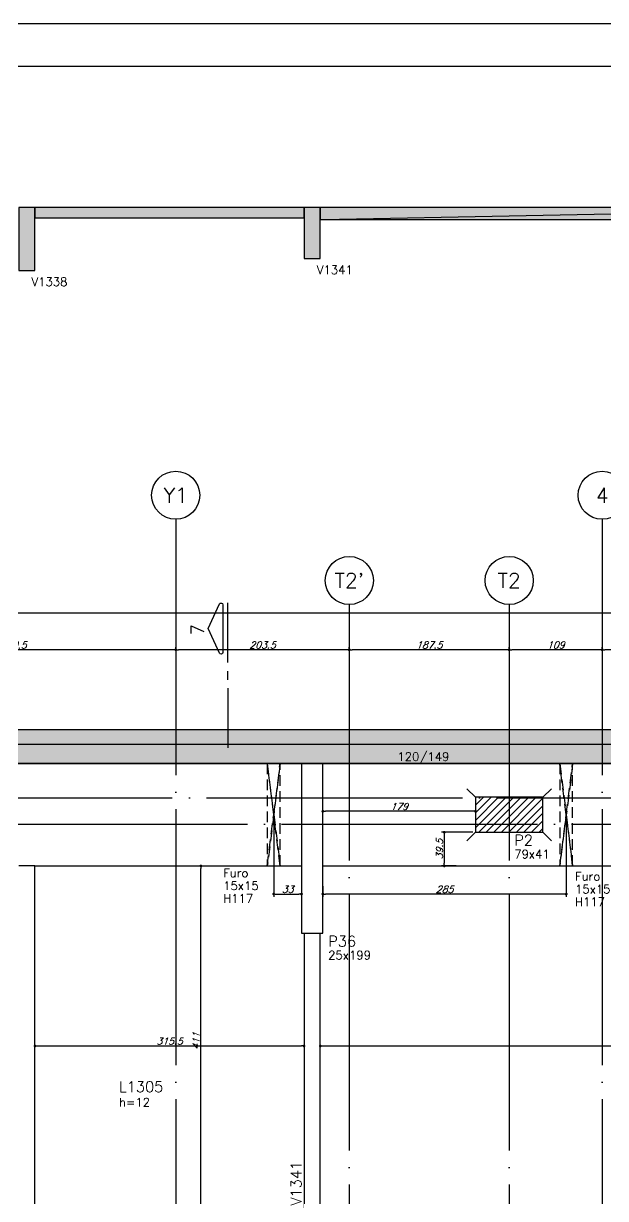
# Model space of a CAD drawing. Extents: x -5051 to 5519, y -2218 to 2282.
# Drawn here: x -888 to -206, y 904 to 2282 of the extents above; entities that cross this region are included whole.
import ezdxf
from ezdxf.enums import TextEntityAlignment as Align

# ---------------------------------------------------------------- set-up
doc = ezdxf.new("R2010")
doc.units = 0
doc.header["$LTSCALE"] = 50
doc.header["$MEASUREMENT"] = 0
doc.linetypes.add('EIXO', pattern=[6.8, 6, -0.4, 0, -0.4])
doc.linetypes.add('HIDDEN', pattern=[0.375, 0.25, -0.125])
doc.layers.get('0').update_dxf_attribs({"linetype": 'CONTINUOUS'})
doc.layers.get('DEFPOINTS').update_dxf_attribs({"linetype": 'CONTINUOUS'})
for name, color, linetype in [('71', 6, 'CONTINUOUS'), ('F-CORTE', 4, 'CONTINUOUS'), ('F-CORTE-INDICAÇÃO', 4, 'CONTINUOUS'), ('F-COTAS', 106, 'CONTINUOUS'), ('F-COTAS-FUROS VIGA', 50, 'CONTINUOUS'), ('F-DESNIVEL-8', 11, 'CONTINUOUS'), ('F-EIXO', 12, 'EIXO'), ('F-FURO-PAREDE', 2, 'HIDDEN'), ('F-FURO-PAREDE-TEXTOS', 2, 'CONTINUOUS'), ('F-LAJES', 3, 'CONTINUOUS'), ('F-LAJES-DIM', 2, 'CONTINUOUS'), ('F-LAJES-NOME', 4, 'CONTINUOUS'), ('F-MARGEM', 1, 'CONTINUOUS'), ('F-PILARES-DIM', 172, 'CONTINUOUS'), ('F-PILARES-HACH', 174, 'CONTINUOUS'), ('F-PILARES-M', 170, 'CONTINUOUS'), ('F-PILARES-N', 170, 'CONTINUOUS'), ('F-PILARES-NASCE', 4, 'CONTINUOUS'), ('F-PILARES-NOME', 170, 'CONTINUOUS'), ('F-SOLIDO-CORTE', 71, 'CONTINUOUS'), ('F-TEXTO', 6, 'CONTINUOUS'), ('F-TEXTO-YELLOW', 2, 'CONTINUOUS'), ('F-VIGAS', 3, 'CONTINUOUS'), ('F-VIGAS-DIM', 2, 'CONTINUOUS'), ('F-VIGAS-NOME', 4, 'CONTINUOUS')]:
    doc.layers.add(name, color=color, linetype=linetype)
doc.styles.add('CP-TEXT-INCL', font='simplex.shx', dxfattribs={"oblique": 20})
doc.styles.add('MCP', font='simplex.shx')
doc.styles.add('ROMANS', font='simplex.shx')
doc.dimstyles.new('CP-COTAS-50', dxfattribs={"dimscale": 0.64, "dimtxt": 12.5, "dimasz": 5, "dimexe": 5, "dimexo": 5, "dimgap": 2.5, "dimtad": 1, "dimdec": 1, "dimdsep": 46, "dimtxsty": 'CP-TEXT-INCL', "dimblk1": 'DOT', "dimblk2": 'DOT', "dimsah": 1, "dimcen": 9, "dimclrd": 256, "dimclre": 256, "dimclrt": 256, "dimadec": 0, "dimazin": 0, "dimtfac": 1, "dimtdec": 1, "dimtmove": 2, "dimatfit": 3, "dimldrblk": 'DOT', "dimfxl": 5, "dimtolj": 1, "dimarcsym": 0})

# ---------------------------------------------------------------- blocks, each defined once
blk = doc.blocks.new('*U3')
at = {"layer": 'F-EIXO'}
blk.add_line((0, 0), (7197, 0), dxfattribs=at)
at = {"layer": 'F-TEXTO', "style": 'ROMANS'}
blk.add_attdef('EIXO', text='', height=17.5, dxfattribs=at).set_placement((-28.2072, 0), align=Align.MIDDLE_CENTER)
blk = doc.blocks.new('*U4')
at = {"layer": 'F-EIXO'}
blk.add_line((0, 0), (7285, 0), dxfattribs=at)
at = {"layer": 'F-TEXTO', "style": 'ROMANS'}
blk.add_attdef('EIXO', text='', height=17.5, dxfattribs=at).set_placement((-28.2072, 0), align=Align.MIDDLE_CENTER)
blk = doc.blocks.new('*U6')
at = {"layer": 'F-EIXO'}
blk.add_line((0, 0), (0, -2495.8), dxfattribs=at)
at = {"layer": 'F-EIXO', "color": 2, "linetype": 'Continuous'}
blk.add_circle((0, 28.2), 28.2, dxfattribs=at)
at = {"layer": 'F-TEXTO', "style": 'ROMANS'}
blk.add_attdef('EIXO', text='', height=17.5, rotation=360, dxfattribs=at).set_placement((0, 28.2), align=Align.MIDDLE_CENTER)
blk = doc.blocks.new('*U215')
at = {"layer": 'F-EIXO'}
blk.add_line((0, 0), (0, -2395.8), dxfattribs=at)
at = {"layer": 'F-EIXO', "color": 2, "linetype": 'Continuous'}
blk.add_circle((0, 28.2), 28.2, dxfattribs=at)
at = {"layer": 'F-TEXTO', "style": 'ROMANS'}
blk.add_attdef('EIXO', text='', height=17.5, rotation=360, dxfattribs=at).set_placement((0, 28.2), align=Align.MIDDLE_CENTER)
blk = doc.blocks.new('*U203')
at = {"layer": 'F-EIXO'}
blk.add_line((0, 0), (0, -2495.8), dxfattribs=at)
at = {"layer": 'F-EIXO', "color": 2, "linetype": 'Continuous'}
blk.add_circle((0, 28.2), 28.2, dxfattribs=at)
at = {"layer": 'F-TEXTO', "style": 'ROMANS'}
blk.add_attdef('EIXO', text='', height=17.5, rotation=360, dxfattribs=at).set_placement((0, 28.2), align=Align.MIDDLE_CENTER)
blk = doc.blocks.new('*U16')
at = {"layer": 'F-CORTE-INDICAÇÃO'}
for p, q in [((70, 0), (0, 0)), ((80, 0), (90, 0)), ((100, 0), (170, 0))]:
    blk.add_line(p, q, dxfattribs=at)
blk.add_lwpolyline([(112, 6, -0.802585), (111.2, 9.8), (140, 23.3), (168.8, 9.8, -0.802585), (168, 6)], format="xyb", close=True, dxfattribs=at)
at = {"layer": 'F-CORTE-INDICAÇÃO', "style": 'ROMANS'}
blk.add_attdef('CORTE', text='', height=15, dxfattribs=at).set_placement((140, 35.8), align=Align.MIDDLE_CENTER)
at = {"layer": 'F-CORTE-INDICAÇÃO', "color": 2, "style": 'ROMANS'}
blk.add_attdef('FOLHA', text='', height=12, dxfattribs=at).set_placement((140, -10), align=Align.MIDDLE_CENTER)
blk = doc.blocks.new('_DOT')
at = {"color": 0, "linetype": 'ByBlock'}
blk.add_line((-0.5, 0), (-1, 0), dxfattribs=at)
at = {"color": 0, "linetype": 'ByBlock', "const_width": 0.5}
blk.add_lwpolyline([(-0.25, 0, 1), (0.25, 0, 1)], format="xyb", close=True, dxfattribs=at)
blk = doc.blocks.new('*D80')
at = {"layer": 'DEFPOINTS', "color": 0, "linetype": 'Continuous', "transparency": 16777216}
for p in [(-679.9, 1294.5), (-679.9, 1294.5), (-679.9, 883.5)]:
    blk.add_point(p, dxfattribs=at)
at = {"layer": 'F-COTAS', "linetype": 'Continuous', "lineweight": -2, "transparency": 16777216}
blk.add_line((-679.9, 886.7), (-679.9, 1291.3), dxfattribs=at)
at = {"layer": 'F-COTAS', "linetype": 'Continuous', "lineweight": -2, "transparency": 16777216, "xscale": 3.2, "yscale": 3.2, "zscale": 3.2}
for p, rotation in [((-679.9, 1294.5), 90), ((-679.9, 883.5), 270)]:
    blk.add_blockref('_DOT', p, dxfattribs=dict(at, rotation=rotation))
at = {"layer": 'F-COTAS', "linetype": 'Continuous', "transparency": 16777216, "insert": (-685.5, 1089), "char_height": 8, "attachment_point": 5, "rotation": 90, "style": 'CP-TEXT-INCL'}
blk.add_mtext('\\A1;411', dxfattribs=at)
blk = doc.blocks.new('*D153')
at = {"layer": 'DEFPOINTS', "color": 0, "linetype": 'Continuous', "transparency": 16777216}
for p in [(-874.5, 1083.3), (-559, 1083.3), (-559, 1083.3)]:
    blk.add_point(p, dxfattribs=at)
at = {"layer": 'F-COTAS', "linetype": 'Continuous', "lineweight": -2, "transparency": 16777216}
blk.add_line((-871.3, 1083.3), (-562.2, 1083.3), dxfattribs=at)
at = {"layer": 'F-COTAS', "linetype": 'Continuous', "lineweight": -2, "transparency": 16777216, "xscale": 3.2, "yscale": 3.2, "zscale": 3.2, "rotation": 180}
blk.add_blockref('_DOT', (-874.5, 1083.3), dxfattribs=at)
at = {"layer": 'F-COTAS', "linetype": 'Continuous', "lineweight": -2, "transparency": 16777216, "xscale": 3.2, "yscale": 3.2, "zscale": 3.2}
blk.add_blockref('_DOT', (-559, 1083.3), dxfattribs=at)
at = {"layer": 'F-COTAS', "linetype": 'Continuous', "transparency": 16777216, "insert": (-716.8, 1088.9), "char_height": 8, "attachment_point": 5, "style": 'CP-TEXT-INCL'}
blk.add_mtext('\\A1;315.5', dxfattribs=at)
blk = doc.blocks.new('*D154')
at = {"layer": 'DEFPOINTS', "color": 0, "linetype": 'Continuous', "transparency": 16777216}
for p in [(-540, 1083.3), (596, 1083.3), (596, 1083.3)]:
    blk.add_point(p, dxfattribs=at)
at = {"layer": 'F-COTAS', "linetype": 'Continuous', "lineweight": -2, "transparency": 16777216}
blk.add_line((-536.8, 1083.3), (592.8, 1083.3), dxfattribs=at)
at = {"layer": 'F-COTAS', "linetype": 'Continuous', "lineweight": -2, "transparency": 16777216, "xscale": 3.2, "yscale": 3.2, "zscale": 3.2, "rotation": 180}
blk.add_blockref('_DOT', (-540, 1083.3), dxfattribs=at)
at = {"layer": 'F-COTAS', "linetype": 'Continuous', "lineweight": -2, "transparency": 16777216, "xscale": 3.2, "yscale": 3.2, "zscale": 3.2}
blk.add_blockref('_DOT', (596, 1083.3), dxfattribs=at)
at = {"layer": 'F-COTAS', "linetype": 'Continuous', "transparency": 16777216, "insert": (28, 1088.9), "char_height": 8, "attachment_point": 5, "style": 'CP-TEXT-INCL'}
blk.add_mtext('\\A1;1136', dxfattribs=at)
blk = doc.blocks.new('*D179')
at = {"layer": 'DEFPOINTS', "color": 0, "linetype": 'Continuous', "transparency": 16777216}
for p in [(-358, 1334), (-394.6, 1294.5), (-377.6, 1294.5)]:
    blk.add_point(p, dxfattribs=at)
at = {"layer": 'F-COTAS', "linetype": 'Continuous', "lineweight": -2, "transparency": 16777216}
for p, q in [((-361.2, 1334), (-397.8, 1334)), ((-394.6, 1330.8), (-394.6, 1297.7)), ((-380.8, 1294.5), (-397.8, 1294.5))]:
    blk.add_line(p, q, dxfattribs=at)
at = {"layer": 'F-COTAS', "linetype": 'Continuous', "lineweight": -2, "transparency": 16777216, "xscale": 3.2, "yscale": 3.2, "zscale": 3.2}
for p, rotation in [((-394.6, 1334), 90), ((-394.6, 1294.5), 270)]:
    blk.add_blockref('_DOT', p, dxfattribs=dict(at, rotation=rotation))
at = {"layer": 'F-COTAS', "linetype": 'Continuous', "transparency": 16777216, "insert": (-400.2, 1314.2), "char_height": 8, "attachment_point": 5, "rotation": 90, "style": 'CP-TEXT-INCL'}
blk.add_mtext('\\A1;39.5', dxfattribs=at)
blk = doc.blocks.new('*D180')
at = {"layer": 'DEFPOINTS', "color": 0, "linetype": 'Continuous', "transparency": 16777216}
for p in [(-358, 1375), (-537, 1358.6), (-537, 1353.4)]:
    blk.add_point(p, dxfattribs=at)
at = {"layer": 'F-COTAS', "linetype": 'Continuous', "lineweight": -2, "transparency": 16777216}
for p, q in [((-358, 1371.8), (-358, 1355.4)), ((-537, 1356.6), (-537, 1361.8)), ((-361.2, 1358.6), (-533.8, 1358.6))]:
    blk.add_line(p, q, dxfattribs=at)
at = {"layer": 'F-COTAS', "linetype": 'Continuous', "lineweight": -2, "transparency": 16777216, "xscale": 3.2, "yscale": 3.2, "zscale": 3.2, "rotation": 180}
blk.add_blockref('_DOT', (-537, 1358.6), dxfattribs=at)
at = {"layer": 'F-COTAS', "linetype": 'Continuous', "lineweight": -2, "transparency": 16777216, "xscale": 3.2, "yscale": 3.2, "zscale": 3.2}
blk.add_blockref('_DOT', (-358, 1358.6), dxfattribs=at)
at = {"layer": 'F-COTAS', "linetype": 'Continuous', "transparency": 16777216, "insert": (-447.5, 1364.2), "char_height": 8, "attachment_point": 5, "style": 'CP-TEXT-INCL'}
blk.add_mtext('\\A1;179', dxfattribs=at)
blk = doc.blocks.new('A0-5L_900')
at = {"layer": 'F-MARGEM', "color": 2}
blk.add_lwpolyline([(0, 0), (0, 90), (211.4, 90), (211.4, 0)], close=True, dxfattribs=at)
at = {"layer": 'F-MARGEM', "color": 7}
blk.add_lwpolyline([(2.5, 89), (210.4, 89), (210.4, 1), (2.5, 1)], close=True, dxfattribs=at)
blk = doc.blocks.new('*D397')
at = {"layer": 'DEFPOINTS', "color": 0, "linetype": 'Continuous', "transparency": 16777216}
for p in [(-251.6, 1354.5), (-537, 1274), (-537, 1261.5)]:
    blk.add_point(p, dxfattribs=at)
at = {"layer": 'F-COTAS-FUROS VIGA', "linetype": 'Continuous', "lineweight": -2, "transparency": 16777216}
for p, q in [((-251.6, 1351.3), (-251.6, 1258.3)), ((-537, 1270.8), (-537, 1258.3)), ((-254.8, 1261.5), (-533.8, 1261.5))]:
    blk.add_line(p, q, dxfattribs=at)
at = {"layer": 'F-COTAS-FUROS VIGA', "linetype": 'Continuous', "lineweight": -2, "transparency": 16777216, "xscale": 3.2, "yscale": 3.2, "zscale": 3.2, "rotation": 180}
blk.add_blockref('_DOT', (-537, 1261.5), dxfattribs=at)
at = {"layer": 'F-COTAS-FUROS VIGA', "linetype": 'Continuous', "lineweight": -2, "transparency": 16777216, "xscale": 3.2, "yscale": 3.2, "zscale": 3.2}
blk.add_blockref('_DOT', (-251.6, 1261.5), dxfattribs=at)
at = {"layer": 'F-COTAS-FUROS VIGA', "linetype": 'Continuous', "transparency": 16777216, "insert": (-394.3, 1267.1), "char_height": 8, "attachment_point": 5, "style": 'CP-TEXT-INCL'}
blk.add_mtext('\\A1;285', dxfattribs=at)
blk = doc.blocks.new('*D398')
at = {"layer": 'DEFPOINTS', "color": 0, "linetype": 'Continuous', "transparency": 16777216}
for p in [(-594.6, 1354.5), (-562, 1270.4), (-562, 1261.5)]:
    blk.add_point(p, dxfattribs=at)
at = {"layer": 'F-COTAS-FUROS VIGA', "linetype": 'Continuous', "lineweight": -2, "transparency": 16777216}
for p, q in [((-594.6, 1351.3), (-594.6, 1258.3)), ((-591.4, 1261.5), (-565.2, 1261.5)), ((-562, 1267.2), (-562, 1258.3))]:
    blk.add_line(p, q, dxfattribs=at)
at = {"layer": 'F-COTAS-FUROS VIGA', "linetype": 'Continuous', "lineweight": -2, "transparency": 16777216, "xscale": 3.2, "yscale": 3.2, "zscale": 3.2, "rotation": 180}
blk.add_blockref('_DOT', (-594.6, 1261.5), dxfattribs=at)
at = {"layer": 'F-COTAS-FUROS VIGA', "linetype": 'Continuous', "lineweight": -2, "transparency": 16777216, "xscale": 3.2, "yscale": 3.2, "zscale": 3.2}
blk.add_blockref('_DOT', (-562, 1261.5), dxfattribs=at)
at = {"layer": 'F-COTAS-FUROS VIGA', "linetype": 'Continuous', "transparency": 16777216, "insert": (-578.3, 1267.1), "char_height": 8, "attachment_point": 5, "style": 'CP-TEXT-INCL'}
blk.add_mtext('\\A1;33', dxfattribs=at)
blk = doc.blocks.new('*D458')
at = {"layer": 'DEFPOINTS', "color": 0, "linetype": 'Continuous', "transparency": 16777216}
for p in [(3299.5, 1591.4), (-3549.5, 1454.5), (3299.5, 1437)]:
    blk.add_point(p, dxfattribs=at)
at = {"layer": 'F-COTAS', "linetype": 'Continuous', "lineweight": -2, "transparency": 16777216}
for p, q in [((-3549.5, 1457.7), (-3549.5, 1594.6)), ((-3546.3, 1591.4), (3296.3, 1591.4)), ((3299.5, 1440.2), (3299.5, 1594.6))]:
    blk.add_line(p, q, dxfattribs=at)
at = {"layer": 'F-COTAS', "linetype": 'Continuous', "lineweight": -2, "transparency": 16777216, "xscale": 3.2, "yscale": 3.2, "zscale": 3.2, "rotation": 180}
blk.add_blockref('_DOT', (-3549.5, 1591.4), dxfattribs=at)
at = {"layer": 'F-COTAS', "linetype": 'Continuous', "lineweight": -2, "transparency": 16777216, "xscale": 3.2, "yscale": 3.2, "zscale": 3.2}
blk.add_blockref('_DOT', (3299.5, 1591.4), dxfattribs=at)
at = {"layer": 'F-COTAS', "linetype": 'Continuous', "transparency": 16777216, "insert": (-125, 1597), "char_height": 8, "attachment_point": 5, "style": 'CP-TEXT-INCL'}
blk.add_mtext('\\A1;6849', dxfattribs=at)
blk = doc.blocks.new('*D470')
at = {"layer": 'DEFPOINTS', "color": 0, "linetype": 'Continuous', "transparency": 16777216}
for p in [(-209.5, 1548), (-209.5, 1546.3), (195, 1546.3)]:
    blk.add_point(p, dxfattribs=at)
at = {"layer": 'F-COTAS', "linetype": 'Continuous', "lineweight": -2, "transparency": 16777216}
for p, q in [((-209.5, 1549.5), (-209.5, 1551.2)), ((191.8, 1548), (-206.3, 1548)), ((195, 1549.5), (195, 1551.2))]:
    blk.add_line(p, q, dxfattribs=at)
at = {"layer": 'F-COTAS', "linetype": 'Continuous', "lineweight": -2, "transparency": 16777216, "xscale": 3.2, "yscale": 3.2, "zscale": 3.2, "rotation": 180}
blk.add_blockref('_DOT', (-209.5, 1548), dxfattribs=at)
at = {"layer": 'F-COTAS', "linetype": 'Continuous', "lineweight": -2, "transparency": 16777216, "xscale": 3.2, "yscale": 3.2, "zscale": 3.2}
blk.add_blockref('_DOT', (195, 1548), dxfattribs=at)
at = {"layer": 'F-COTAS', "linetype": 'Continuous', "transparency": 16777216, "insert": (-7.3, 1553.6), "char_height": 8, "attachment_point": 5, "style": 'CP-TEXT-INCL'}
blk.add_mtext('\\A1;404.5', dxfattribs=at)
blk = doc.blocks.new('*D471')
at = {"layer": 'DEFPOINTS', "color": 0, "linetype": 'Continuous', "transparency": 16777216}
for p in [(-318.5, 1548), (-318.5, 1546.3), (-209.5, 1546.3)]:
    blk.add_point(p, dxfattribs=at)
at = {"layer": 'F-COTAS', "linetype": 'Continuous', "lineweight": -2, "transparency": 16777216}
for p, q in [((-318.5, 1549.5), (-318.5, 1551.2)), ((-212.7, 1548), (-315.3, 1548)), ((-209.5, 1549.5), (-209.5, 1551.2))]:
    blk.add_line(p, q, dxfattribs=at)
at = {"layer": 'F-COTAS', "linetype": 'Continuous', "lineweight": -2, "transparency": 16777216, "xscale": 3.2, "yscale": 3.2, "zscale": 3.2, "rotation": 180}
blk.add_blockref('_DOT', (-318.5, 1548), dxfattribs=at)
at = {"layer": 'F-COTAS', "linetype": 'Continuous', "lineweight": -2, "transparency": 16777216, "xscale": 3.2, "yscale": 3.2, "zscale": 3.2}
blk.add_blockref('_DOT', (-209.5, 1548), dxfattribs=at)
at = {"layer": 'F-COTAS', "linetype": 'Continuous', "transparency": 16777216, "insert": (-264, 1553.6), "char_height": 8, "attachment_point": 5, "style": 'CP-TEXT-INCL'}
blk.add_mtext('\\A1;109', dxfattribs=at)
blk = doc.blocks.new('*D472')
at = {"layer": 'DEFPOINTS', "color": 0, "linetype": 'Continuous', "transparency": 16777216}
for p in [(-506, 1548), (-506, 1546.3), (-318.5, 1546.3)]:
    blk.add_point(p, dxfattribs=at)
at = {"layer": 'F-COTAS', "linetype": 'Continuous', "lineweight": -2, "transparency": 16777216}
for p, q in [((-506, 1549.5), (-506, 1551.2)), ((-321.7, 1548), (-502.8, 1548)), ((-318.5, 1549.5), (-318.5, 1551.2))]:
    blk.add_line(p, q, dxfattribs=at)
at = {"layer": 'F-COTAS', "linetype": 'Continuous', "lineweight": -2, "transparency": 16777216, "xscale": 3.2, "yscale": 3.2, "zscale": 3.2, "rotation": 180}
blk.add_blockref('_DOT', (-506, 1548), dxfattribs=at)
at = {"layer": 'F-COTAS', "linetype": 'Continuous', "lineweight": -2, "transparency": 16777216, "xscale": 3.2, "yscale": 3.2, "zscale": 3.2}
blk.add_blockref('_DOT', (-318.5, 1548), dxfattribs=at)
at = {"layer": 'F-COTAS', "linetype": 'Continuous', "transparency": 16777216, "insert": (-412.3, 1553.6), "char_height": 8, "attachment_point": 5, "style": 'CP-TEXT-INCL'}
blk.add_mtext('\\A1;187.5', dxfattribs=at)
blk = doc.blocks.new('*D473')
at = {"layer": 'DEFPOINTS', "color": 0, "linetype": 'Continuous', "transparency": 16777216}
for p in [(-709.5, 1548), (-709.5, 1544), (-506, 1546.3)]:
    blk.add_point(p, dxfattribs=at)
at = {"layer": 'F-COTAS', "linetype": 'Continuous', "lineweight": -2, "transparency": 16777216}
for p, q in [((-709.5, 1547.2), (-709.5, 1551.2)), ((-509.2, 1548), (-706.3, 1548)), ((-506, 1549.5), (-506, 1551.2))]:
    blk.add_line(p, q, dxfattribs=at)
at = {"layer": 'F-COTAS', "linetype": 'Continuous', "lineweight": -2, "transparency": 16777216, "xscale": 3.2, "yscale": 3.2, "zscale": 3.2, "rotation": 180}
blk.add_blockref('_DOT', (-709.5, 1548), dxfattribs=at)
at = {"layer": 'F-COTAS', "linetype": 'Continuous', "lineweight": -2, "transparency": 16777216, "xscale": 3.2, "yscale": 3.2, "zscale": 3.2}
blk.add_blockref('_DOT', (-506, 1548), dxfattribs=at)
at = {"layer": 'F-COTAS', "linetype": 'Continuous', "transparency": 16777216, "insert": (-607.8, 1553.6), "char_height": 8, "attachment_point": 5, "style": 'CP-TEXT-INCL'}
blk.add_mtext('\\A1;203.5', dxfattribs=at)
blk = doc.blocks.new('*D474')
at = {"layer": 'DEFPOINTS', "color": 0, "linetype": 'Continuous', "transparency": 16777216}
for p in [(-1090, 1548), (-1090, 1544), (-709.5, 1544)]:
    blk.add_point(p, dxfattribs=at)
at = {"layer": 'F-COTAS', "linetype": 'Continuous', "lineweight": -2, "transparency": 16777216}
for p, q in [((-1090, 1547.2), (-1090, 1551.2)), ((-712.7, 1548), (-1086.8, 1548)), ((-709.5, 1547.2), (-709.5, 1551.2))]:
    blk.add_line(p, q, dxfattribs=at)
at = {"layer": 'F-COTAS', "linetype": 'Continuous', "lineweight": -2, "transparency": 16777216, "xscale": 3.2, "yscale": 3.2, "zscale": 3.2, "rotation": 180}
blk.add_blockref('_DOT', (-1090, 1548), dxfattribs=at)
at = {"layer": 'F-COTAS', "linetype": 'Continuous', "lineweight": -2, "transparency": 16777216, "xscale": 3.2, "yscale": 3.2, "zscale": 3.2}
blk.add_blockref('_DOT', (-709.5, 1548), dxfattribs=at)
at = {"layer": 'F-COTAS', "linetype": 'Continuous', "transparency": 16777216, "insert": (-899.8, 1553.6), "char_height": 8, "attachment_point": 5, "style": 'CP-TEXT-INCL'}
blk.add_mtext('\\A1;380.5', dxfattribs=at)

msp = doc.modelspace()

# ---------------------------------------------------------------- hatches: boundary and pattern name
at = {"layer": 'F-PILARES-HACH', "linetype": 'Continuous'}
h = msp.add_hatch(dxfattribs=at)
h.set_pattern_fill('ANSI31', color=256, scale=50, style=0)
h.paths.add_polyline_path([(-358, 1334), (-279, 1334), (-279, 1375), (-358, 1375)], flags=16)
at = {"layer": 'F-SOLIDO-CORTE', "linetype": 'Continuous'}
for points in [[(-887.285, 2066.684), (-893.5, 2066.684), (-893.5, 2036.723), (-893.5, 2016.89), (-893.5, 1992.684), (-887.285, 1992.684), (-879.592, 1992.684), (-874.5, 1992.684), (-874.5, 2022.646), (-874.5, 2042.478), (-874.5, 2066.684), (-882.193, 2066.684)], [(-789.945, 2066.684), (-874.5, 2066.684), (-874.5, 2061.826), (-874.5, 2058.61), (-874.5, 2054.684), (-746.757, 2054.684), (-662.202, 2054.684), (-560.215, 2054.684), (-559, 2054.684), (-559, 2059.543), (-559, 2061.825), (-559, 2066.684), (-560.215, 2066.684), (-662.202, 2066.684)], [(-559, 2042.391), (-559, 2030.981), (-559, 2006.684), (-551.306, 2006.684), (-543.613, 2006.684), (-540, 2006.684), (-540, 2030.978), (-540, 2042.388), (-540, 2066.684), (-547.693, 2066.684), (-551.306, 2066.684), (-559, 2066.684)], [(179.096, 2066.684), (169.377, 2066.684), (73.013, 2066.684), (27.754, 2066.684), (15.884, 2066.684), (-51.328, 2066.684), (-95.816, 2066.684), (-103.509, 2066.684), (-108.601, 2066.684), (-251.547, 2066.684), (-261.306, 2066.684), (-271.781, 2066.684), (-312.996, 2066.684), (-357.237, 2066.684), (-484.318, 2066.684), (-515.116, 2066.684), (-537, 2066.684), (-538.036, 2066.684), (-538.597, 2066.684), (-538.736, 2066.684), (-540, 2066.684), (-540, 2061.245), (-540, 2058.585), (-540, 2052.684), (-538.736, 2052.684), (-538.597, 2052.684), (-537.562, 2052.684), (-537, 2052.684), (-506.202, 2052.684), (-484.318, 2052.684), (-357.237, 2052.684), (-316.022, 2052.684), (-271.781, 2052.684), (-259.606, 2052.684), (-251.547, 2052.684), (-108.601, 2052.684), (-100.908, 2052.684), (-95.816, 2052.684), (-28.605, 2052.684), (15.884, 2052.684), (27.754, 2052.684), (124.118, 2052.684), (169.377, 2052.684), (179.096, 2052.684), (183.883, 2052.684), (262.389, 2052.684), (362.534, 2052.684), (476.223, 2052.684), (592.151, 2052.684), (593.117, 2052.684), (593.57, 2052.684), (596, 2052.684), (596, 2058.353), (596, 2061.015), (596, 2066.684), (593.57, 2066.684), (592.757, 2066.684), (592.151, 2066.684), (476.223, 2066.684), (347.555, 2066.684), (262.389, 2066.684), (183.883, 2066.684)]]:
    msp.add_hatch(color=256, dxfattribs=at).paths.add_polyline_path(points, flags=16)

# ---------------------------------------------------------------- linework, layer by layer
at = {"layer": '71', "color": 2, "linetype": 'Continuous'}
for p, q in [((3262.5, 1437), (-1605.8, 1437)), ((-1605.8, 1414.5), (3262.5, 1414.5))]:
    msp.add_line(p, q, dxfattribs=at)
at = {"layer": 'F-CORTE', "linetype": 'Continuous'}
for points in [[(179.096, 2066.684), (-540, 2066.684), (-547.693, 2066.684), (-551.306, 2066.684), (-559, 2066.684), (-789.945, 2066.684), (-874.5, 2066.684), (-887.285, 2066.684), (-893.5, 2066.684)], [(-893.5, 1992.684), (-887.285, 1992.684), (-879.592, 1992.684), (-874.5, 1992.684), (-874.5, 2022.646), (-874.5, 2042.478), (-874.5, 2054.684), (-746.757, 2054.684), (-662.202, 2054.684), (-560.215, 2054.684), (-559, 2054.684), (-559, 2042.391), (-559, 2006.684), (-551.306, 2006.684), (-543.613, 2006.684), (-540, 2006.684), (-540, 2030.978), (-540, 2042.388), (-540, 2052.684), (-538.736, 2052.684), (-538.597, 2052.684), (-537.562, 2052.684), (-537, 2052.684), (-506.202, 2052.684), (-484.318, 2052.684), (-357.237, 2052.684), (-316.022, 2052.684), (-271.781, 2052.684), (-259.606, 2052.684), (-251.547, 2052.684), (-108.601, 2052.684)], [(-537.562, 2052.684), (179.096, 2066.684)]]:
    msp.add_lwpolyline(points, dxfattribs=at)
at = {"layer": 'F-DESNIVEL-8', "linetype": 'Continuous'}
for points in [[(3262.5, 1454.5), (-3509.5, 1454.5), (-3509.5, 1414.5)], [(3262.5, 1454.5), (-3509.5, 1414.5), (3262.5, 1454.5)], [(3262.5, 1454.5), (-3509.5, 1414.5), (-3300, 1414.5)], [(3262.5, 1454.5), (-3300, 1414.5), (3262.5, 1454.5)], [(3262.5, 1454.5), (-3300, 1414.5), (-2620, 1414.5)], [(3262.5, 1454.5), (-2620, 1414.5), (3262.5, 1454.5)], [(3262.5, 1454.5), (-2620, 1414.5), (-1937, 1414.5)], [(3262.5, 1454.5), (-1937, 1414.5), (3262.5, 1454.5)], [(3262.5, 1454.5), (-1937, 1414.5), (-1595.5, 1414.5)], [(3262.5, 1454.5), (-1595.5, 1414.5), (3262.5, 1454.5)], [(3262.5, 1454.5), (-1595.5, 1414.5), (-1239, 1414.5)], [(3262.5, 1454.5), (-1239, 1414.5), (3262.5, 1454.5)], [(3262.5, 1454.5), (-1239, 1414.5), (-1214, 1414.5)], [(3262.5, 1454.5), (-1214, 1414.5), (3262.5, 1454.5)], [(3262.5, 1454.5), (-1214, 1414.5), (-1090, 1414.5)], [(3262.5, 1454.5), (-1090, 1414.5), (3262.5, 1454.5)], [(3262.5, 1454.5), (-1090, 1414.5), (-884, 1414.5)], [(3262.5, 1454.5), (-884, 1414.5), (3262.5, 1454.5)], [(3262.5, 1454.5), (-884, 1414.5), (-562, 1414.5)], [(3262.5, 1454.5), (-562, 1414.5), (3262.5, 1454.5)], [(3262.5, 1454.5), (-562, 1414.5), (-537, 1414.5)], [(3262.5, 1454.5), (-537, 1414.5), (3262.5, 1454.5)], [(3262.5, 1454.5), (-537, 1414.5), (-318.5, 1414.5)], [(3262.5, 1454.5), (-318.5, 1414.5), (3262.5, 1454.5)], [(3262.5, 1454.5), (-318.5, 1414.5), (118.5, 1414.5)]]:
    msp.add_solid(points, dxfattribs=at)
at = {"layer": 'F-FURO-PAREDE'}
for points in [[(-594.6, 1354.5), (-602.1, 1294.5), (-587.1, 1294.5), (-594.6, 1354.5), (-587.1, 1294.5), (-587.1, 1414.5), (-594.6, 1354.5), (-587.1, 1414.5), (-602.1, 1414.5), (-594.6, 1354.5), (-602.1, 1414.5), (-602.1, 1294.5), (-594.6, 1354.5)], [(-251.6, 1354.5), (-259.1, 1294.5), (-244.1, 1294.5), (-251.6, 1354.5), (-244.1, 1294.5), (-244.1, 1414.5), (-251.6, 1354.5), (-244.1, 1414.5), (-259.1, 1414.5), (-251.6, 1354.5), (-259.1, 1414.5), (-259.1, 1294.5), (-251.6, 1354.5)]]:
    msp.add_lwpolyline(points, dxfattribs=at)
at = {"layer": 'F-LAJES', "linetype": 'Continuous'}
msp.add_line((-3550, 1454.5), (3262.5, 1454.5), dxfattribs=at)
at = {"layer": 'F-PILARES-M', "linetype": 'Continuous'}
msp.add_lwpolyline([(-562, 1215.5), (-537, 1215.5), (-537, 1414.5), (-562, 1414.5), (-562, 1215.5)], dxfattribs=at)
at = {"layer": 'F-PILARES-N', "linetype": 'Continuous'}
msp.add_lwpolyline([(-358, 1334), (-279, 1334), (-279, 1375), (-358, 1375), (-358, 1334)], dxfattribs=at)
at = {"layer": 'F-PILARES-NASCE', "linetype": 'Continuous'}
for p, q in [((-358, 1375), (-368, 1385)), ((-279, 1375), (-269, 1385)), ((-358, 1334), (-368, 1324)), ((-279, 1334), (-269, 1324))]:
    msp.add_line(p, q, dxfattribs=at)
at = {"layer": 'F-SOLIDO-CORTE', "linetype": 'Continuous'}
for points in [[(-887.285, 2066.684), (-893.5, 2066.684), (-893.5, 2036.722), (-893.5, 2016.89), (-893.5, 1992.684), (-887.285, 1992.684), (-879.592, 1992.684), (-874.5, 1992.684), (-874.5, 2022.646), (-874.5, 2042.478), (-874.5, 2066.684), (-882.193, 2066.684), (-887.285, 2066.684)], [(-789.945, 2066.684), (-874.5, 2066.684), (-874.5, 2061.826), (-874.5, 2058.61), (-874.5, 2054.684), (-746.757, 2054.684), (-662.202, 2054.684), (-560.215, 2054.684), (-559, 2054.684), (-559, 2059.543), (-559, 2061.825), (-559, 2066.684), (-560.215, 2066.684), (-662.202, 2066.684), (-789.945, 2066.684)], [(-559, 2042.391), (-559, 2030.981), (-559, 2006.684), (-551.306, 2006.684), (-543.613, 2006.684), (-540, 2006.684), (-540, 2030.978), (-540, 2042.388), (-540, 2066.684), (-547.693, 2066.684), (-551.306, 2066.684), (-559, 2066.684), (-559, 2042.391)], [(-108.601, 2066.684), (-251.547, 2066.684), (-261.306, 2066.684), (-271.781, 2066.684), (-312.996, 2066.684), (-357.237, 2066.684), (-484.318, 2066.684), (-515.116, 2066.684), (-537, 2066.684), (-538.036, 2066.684), (-538.598, 2066.684), (-538.736, 2066.684), (-540, 2066.684), (-540, 2061.245), (-540, 2058.585), (-540, 2052.684), (-538.736, 2052.684), (-538.598, 2052.684), (-537.562, 2052.684), (-537, 2052.684), (-506.202, 2052.684), (-484.318, 2052.684), (-357.237, 2052.684), (-316.022, 2052.684), (-271.781, 2052.684), (-259.606, 2052.684), (-251.547, 2052.684), (-108.601, 2052.684)]]:
    msp.add_lwpolyline(points, dxfattribs=at)
at = {"layer": 'F-VIGAS'}
for points in [[(-884, 1414.5), (-1090, 1414.5)], [(-562, 1414.5), (-884, 1414.5)], [(-318.5, 1414.5), (-537, 1414.5)], [(118.5, 1414.5), (-318.5, 1414.5)], [(-874.5, 1294.5), (-893.5, 1294.5)], [(-874.5, 1294.5), (-562, 1294.5)], [(-874.5, 883.5), (-874.5, 1294.5)], [(-537, 1294.5), (-318.5, 1294.5)], [(-318.5, 1294.5), (118.5, 1294.5)], [(-559, 1215.5), (-559, 883.5)], [(-540, 874), (-540, 1215.5)]]:
    msp.add_lwpolyline(points, dxfattribs=at)

# ---------------------------------------------------------------- block references
at = {"layer": 'F-CORTE-INDICAÇÃO', "linetype": 'Continuous'}
ref = msp.add_blockref('*U16', (-648.298, 1432.883), dxfattribs=dict(at, rotation=90))
ref.add_attrib('CORTE', '7', dxfattribs={"height": 15, "rotation": 90, "style": 'ROMANS'}).set_placement((-684.061, 1571.454), align=Align.MIDDLE_CENTER)
at = {"layer": 'F-EIXO', "linetype": 'Continuous'}
for name, p, values in [('*U6', (-709.5, 1701.024), {'EIXO': 'Y1'}), ('*U203', (-209.5, 1701.024), {'EIXO': '4'}), ('*U215', (-506, 1601.024), {'EIXO': "T2'"}), ('*U215', (-318.5, 1601.024), {'EIXO': 'T2'})]:
    msp.add_blockref(name, p, dxfattribs=at).add_auto_attribs(values)
for name, p in [('*U4', (-3734.274, 1374.5)), ('*U3', (-3646.32, 1343.5))]:
    msp.add_blockref(name, p, dxfattribs=at)
at = {"layer": 'F-MARGEM', "linetype": 'Continuous', "xscale": 50, "yscale": 50, "zscale": 50}
msp.add_blockref('A0-5L_900', (-5051.426, -2217.527), dxfattribs=at)

# ---------------------------------------------------------------- texts
at = {"layer": 'F-FURO-PAREDE-TEXTOS', "linetype": 'Continuous', "style": 'MCP'}
for s, p in [('Furo', (-653.795, 1281.268)), ('Furo', (-241.363, 1277.3)), ('15x15', (-653.795, 1266.268)), ('15x15', (-241.363, 1262.3)), ('H117', (-653.795, 1251.268)), ('H117', (-241.363, 1247.3))]:
    msp.add_text(s, height=10, dxfattribs=at).set_placement(p)
at = {"layer": 'F-LAJES-DIM', "linetype": 'Continuous', "style": 'MCP'}
msp.add_text('h=12', height=10, dxfattribs=at).set_placement((-776.006, 1012.291))
at = {"layer": 'F-LAJES-NOME', "linetype": 'Continuous', "style": 'MCP'}
msp.add_text('L1305', height=12.5, dxfattribs=at).set_placement((-776.006, 1029.291))
at = {"layer": 'F-PILARES-DIM', "linetype": 'Continuous', "style": 'MCP'}
for s, p in [('79x41', (-312.601, 1303.375)), ('25x199', (-530.75, 1184.875))]:
    msp.add_text(s, height=10, dxfattribs=at).set_placement(p)
at = {"layer": 'F-PILARES-NOME', "linetype": 'Continuous', "style": 'MCP'}
for s, p in [('P2', (-312.601, 1318.375)), ('P36', (-530.75, 1199.875))]:
    msp.add_text(s, height=12.5, dxfattribs=at).set_placement(p)
at = {"layer": 'F-TEXTO-YELLOW', "linetype": 'Continuous', "style": 'MCP'}
for s, p in [('V1341', (-543.944, 1988.576)), ('V1338', (-878.444, 1974.576))]:
    msp.add_text(s, height=10, dxfattribs=at).set_placement(p)
at = {"layer": 'F-VIGAS-DIM', "linetype": 'Continuous', "style": 'MCP'}
msp.add_text('120/149', height=10, dxfattribs=at).set_placement((-449.5, 1417.625))
at = {"layer": 'F-VIGAS-NOME', "linetype": 'Continuous', "style": 'MCP'}
msp.add_text('V1341', height=12.5, rotation=90, dxfattribs=at).set_placement((-562.125, 896))

# ---------------------------------------------------------------- dimensions: what is measured, and where the dimension line sits
at = {"layer": 'F-COTAS', "linetype": 'Continuous'}
for base, p1, p2, picture, middle in [((3299.5, 1591.376), (-3549.5, 1454.5), (3299.5, 1437), '*D458', (-125, 1596.976)), ((-1090, 1547.984), (-709.5, 1543.984), (-1090, 1543.984), '*D474', (-899.75, 1553.584)), ((-709.5, 1547.984), (-506, 1546.294), (-709.5, 1543.984), '*D473', (-607.75, 1553.584)), ((-506, 1547.984), (-318.5, 1546.294), (-506, 1546.294), '*D472', (-412.25, 1553.584)), ((-318.5, 1547.984), (-209.5, 1546.294), (-318.5, 1546.294), '*D471', (-264, 1553.584)), ((-209.5, 1547.984), (195, 1546.294), (-209.5, 1546.294), '*D470', (-7.25, 1553.584)), ((-537, 1358.618), (-358, 1375), (-537, 1353.437), '*D180', (-447.5, 1364.218))]:
    dim = msp.add_linear_dim(base=base, p1=p1, p2=p2, dimstyle='CP-COTAS-50', dxfattribs=at)
    dim.commit()
    dim.dimension.update_dxf_attribs({"geometry": picture, "text_midpoint": middle})
for base, p1, p2, angle, picture, middle in [((-394.599, 1294.5), (-358, 1334), (-377.566, 1294.5), 90, '*D179', (-400.199, 1314.25)), ((-679.867, 1294.5), (-679.867, 883.5), (-679.867, 1294.5), 270, '*D80', (-685.467, 1089)), ((-559, 1083.317), (-874.5, 1083.317), (-559, 1083.317), 180, '*D153', (-716.75, 1088.917)), ((596, 1083.317), (-540, 1083.317), (596, 1083.317), 180, '*D154', (28, 1088.917))]:
    dim = msp.add_linear_dim(base=base, p1=p1, p2=p2, angle=angle, dimstyle='CP-COTAS-50', dxfattribs=at)
    dim.commit()
    dim.dimension.update_dxf_attribs({"geometry": picture, "text_midpoint": middle})
at = {"layer": 'F-COTAS-FUROS VIGA', "linetype": 'Continuous'}
for base, p1, p2, picture, middle in [((-562, 1261.461), (-594.6, 1354.5), (-562, 1270.434), '*D398', (-578.3, 1267.061)), ((-537, 1261.461), (-251.6, 1354.5), (-537, 1273.965), '*D397', (-394.3, 1267.061))]:
    dim = msp.add_linear_dim(base=base, p1=p1, p2=p2, dimstyle='CP-COTAS-50', override={"dimdec": 0, "dimfxl": 7.5}, dxfattribs=at)
    dim.commit()
    dim.dimension.update_dxf_attribs({"geometry": picture, "text_midpoint": middle})

doc.saveas('drawing.dxf')
